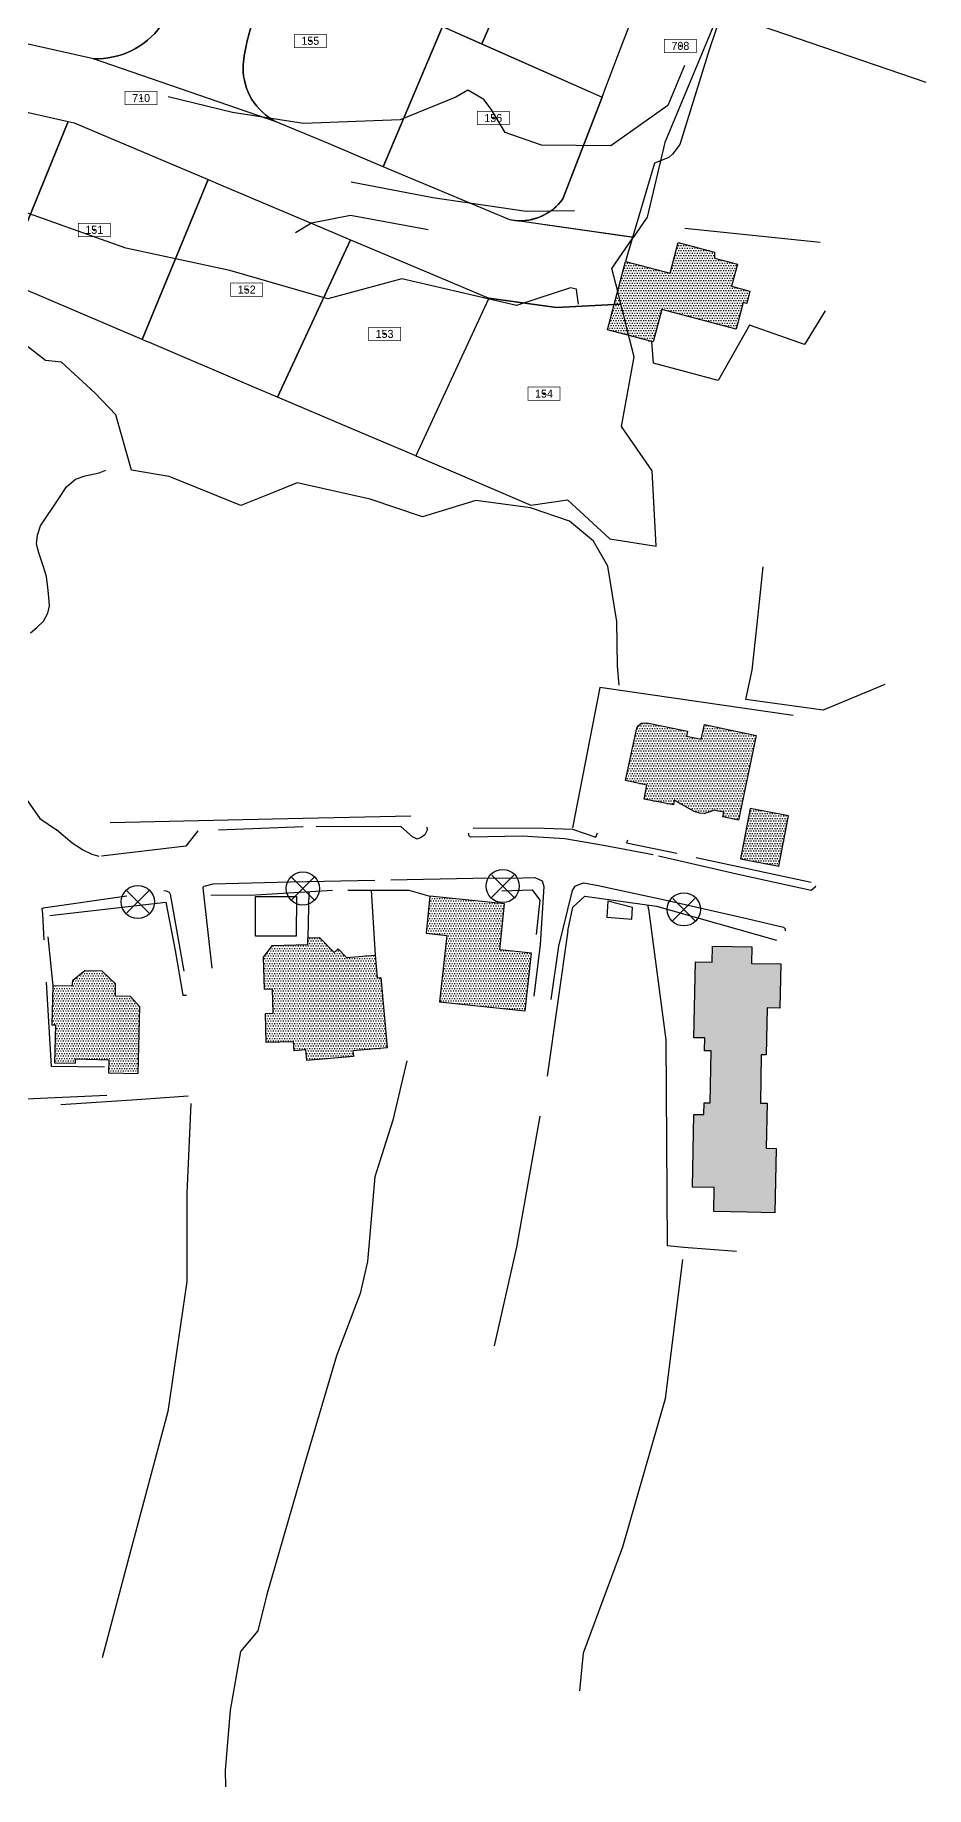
# Model space of a CAD drawing. Header units: metres. Extents: x 222509 to 223547, y 765290 to 766147.
# Drawn here: x 223267.8 to 223401.3, y 765365.9 to 765628.6 of the extents above; entities that cross this region are included whole.
import ezdxf
from ezdxf.enums import TextEntityAlignment as Align

# ---------------------------------------------------------------- set-up
doc = ezdxf.new("R2010")
doc.units = ezdxf.units.M
doc.linetypes.add('DASHED', pattern=[19.05, 12.7, -6.35])
for name, color, linetype, lineweight in [('M1510', 8, 'Continuous', 25), ('M2207', 8, 'Continuous', 25), ('M2401', 8, 'DASHED', 25), ('M2404', 8, 'DASHED', 25), ('M2405', 8, 'DASHED', 25), ('M2605', 8, 'Continuous', 25)]:
    doc.layers.add(name, color=color, linetype=linetype, lineweight=lineweight)
for name, color, linetype in [('M2200', 8, 'Continuous'), ('M2204', 253, 'Continuous'), ('M2299', 9, 'Continuous'), ('M2602', 8, 'Continuous'), ('M2606', 253, 'Continuous'), ('M4402', 8, 'Continuous'), ('pcell', 160, 'Continuous'), ('scellno', 160, 'Continuous')]:
    doc.layers.add(name, color=color, linetype=linetype)
doc.styles.add('HEBTXT', font='HEBTXT.SHX', dxfattribs={"width": 0.86})
doc.styles.add('MAVAT_HEBTXT', font='HEBTXT')
pattern_1 = [(0, (0, 0), (0.1875, 0.375), [0, -0.375])]

# ---------------------------------------------------------------- blocks, each defined once
blk = doc.blocks.new('Cellno')
at = {"color": 2}
for points in [[(-0.4, 0), (0.4, 0)], [(0, 0.4), (0, -0.4)]]:
    blk.add_lwpolyline(points, dxfattribs=at)
at = {"layer": 'scellno', "const_width": 0.25}
blk.add_lwpolyline([(6, 2.5), (-6, 2.5), (-6, -2.5), (6, -2.5)], close=True, dxfattribs=at)
at = {"layer": 'scellno', "style": 'HEBTXT'}
blk.add_attdef('CELLNO', text='', height=3, dxfattribs=at).set_placement((0, 0), align=Align.MIDDLE)
at = {"layer": 'scellno', "style": 'HEBTXT', "flags": 1}
for tag, p in [('CODE', (-0.29, -6)), ('AREA', (0.21, -8.97))]:
    blk.add_attdef(tag, text='', height=2.5, dxfattribs=at).set_placement(p, align=Align.CENTER)
blk = doc.blocks.new('G$C915B2375')
at = {"layer": 'pcell'}
for points in [[(223301.48, 765633.07, 0.074598), (223299.13, 765625.47, 0.049785), (223298.95, 765623.67, 0.281082), (223303.9, 765615.57), (223276.53, 765625.03, 0.248811), (223286.65, 765629.94)], [(223369.68, 765630.45), (223362.17, 765612.45), (223359.53, 765601.27), (223357.43, 765598.23), (223339.7, 765600.76, 0.265706), (223346.92, 765604.03), (223352.77, 765619.27), (223353.34, 765620.77), (223355.9, 765627.44), (223359.23, 765636.1)], [(223263.47, 765617.7), (223272.75, 765615.62), (223273.61, 765615.43), (223280.12, 765612.68), (223293.72, 765606.92), (223295.58, 765606.13), (223311.04, 765599.59), (223315.06, 765597.89), (223327.08, 765592.8), (223335.82, 765589.1), (223345.95, 765587.7), (223355.6, 765588.2), (223355.12, 765590.1), (223354.23, 765593.58), (223357.43, 765598.23), (223357.27, 765598.25), (223339.7, 765600.76, -0.023831), (223338.95, 765600.86), (223337.39, 765601.52), (223319.98, 765608.83), (223311.74, 765612.29), (223303.9, 765615.57), (223276.53, 765625.03), (223258.65, 765629.02)]]:
    blk.add_lwpolyline(points, format="xyb", dxfattribs=at)
for points in [[(223341.67, 765655.21), (223316.53, 765666.09), (223313.2, 765658.78), (223304.85, 765640.49), (223328.87, 765629.86), (223334.77, 765627.24), (223341.7, 765643.31), (223337.11, 765645.34)], [(223359.04, 765635.62), (223341.7, 765643.31), (223334.77, 765627.24), (223352.77, 765619.27), (223353.34, 765620.77), (223355.9, 765627.44)], [(223246.4, 765619.19), (223249.73, 765619.14), (223256.11, 765619.05), (223257.74, 765619.03), (223257.99, 765618.97), (223262.94, 765617.81), (223263.47, 765617.7), (223272.75, 765615.62), (223263.02, 765591.79), (223253.7, 765595.76), (223253.14, 765595.99), (223239.65, 765601.74)], [(223272.75, 765615.62), (223273.61, 765615.43), (223280.12, 765612.68), (223293.72, 765606.92), (223283.81, 765582.93), (223269.45, 765589.05), (223268.98, 765589.25), (223263.02, 765591.79)], [(223293.72, 765606.92), (223295.58, 765606.13), (223311.04, 765599.59), (223315.06, 765597.89), (223304.1, 765574.3), (223300.34, 765575.9), (223299.88, 765576.1), (223284.94, 765582.46), (223284.48, 765582.65), (223283.81, 765582.93)], [(223315.06, 765597.89), (223327.08, 765592.8), (223335.82, 765589.1), (223324.84, 765565.47), (223315.16, 765569.59), (223304.1, 765574.3)], [(223357.6, 765580.33), (223356.86, 765583.24), (223356.08, 765586.3), (223355.6, 765588.2), (223345.95, 765587.7), (223335.82, 765589.1), (223324.84, 765565.47), (223342.12, 765558.11), (223347.62, 765558.89), (223353.96, 765553.02), (223360.89, 765551.92), (223360.31, 765563.24), (223355.71, 765569.86)]]:
    blk.add_lwpolyline(points, close=True, dxfattribs=at)
for points in [[(223268.51, 765650.67), (223291.51, 765640.63), (223286.65, 765629.94, -0.248811), (223276.53, 765625.03), (223258.65, 765629.02)], [(223299.13, 765625.47, -0.074598), (223301.48, 765633.07), (223303.48, 765637.47), (223304.25, 765639.17), (223304.85, 765640.49), (223328.87, 765629.86), (223319.98, 765608.83), (223311.74, 765612.29), (223303.9, 765615.57, -0.281082), (223298.95, 765623.67, -0.049785)], [(223328.87, 765629.86), (223333.44, 765627.83), (223352.77, 765619.27), (223346.92, 765604.03, -0.291382), (223338.95, 765600.86), (223337.39, 765601.52), (223319.98, 765608.83)]]:
    blk.add_lwpolyline(points, format="xyb", close=True, dxfattribs=at)
at = {"layer": 'scellno', "xscale": 0.4, "yscale": 0.4, "zscale": 0.4}
for p, values in [((223309.04, 765627.7), {'CELLNO': '155'}), ((223364.52, 765626.95), {'CELLNO': '708'}), ((223283.67, 765619.13), {'CELLNO': '710'}), ((223336.46, 765616.13), {'CELLNO': '156'}), ((223276.64, 765599.36), {'CELLNO': '151'}), ((223299.5, 765590.41), {'CELLNO': '152'}), ((223320.17, 765583.77), {'CELLNO': '153'}), ((223344.07, 765574.8), {'CELLNO': '154'})]:
    blk.add_blockref('Cellno', p, dxfattribs=at).add_auto_attribs(values)
blk = doc.blocks.new('M4402')
for p, q in [((0.66, -0.66), (-0.66, 0.66)), ((0.66, 0.66), (-0.66, -0.66))]:
    blk.add_line(p, q)
blk.add_circle((0, 0), 0.996)
at = {"style": 'MAVAT_HEBTXT', "flags": 1}
for tag, p in [('MARK', (0, 2.3)), ('HEIGHT', (0, -2.3))]:
    blk.add_attdef(tag, text='', height=2, dxfattribs=at).set_placement(p, align=Align.MIDDLE)
at = {"style": 'MAVAT_HEBTXT'}
blk.add_attdef('NAME', text='', height=2, dxfattribs=at).set_placement((0, -4.87), align=Align.MIDDLE)
blk = doc.blocks.new('G$CEBE070F1')
at = {"layer": 'M2299'}
h = blk.add_hatch(dxfattribs=at)
h.set_pattern_fill('DOTS', color=256, scale=6, style=0)
h.set_pattern_definition(pattern_1)
h.paths.add_polyline_path([(223353.59, 765584.37), (223356.31, 765594.64), (223362.97, 765592.88), (223364.18, 765597.47), (223369.66, 765596.02), (223369.66, 765595.11), (223373.06, 765594.21), (223372.19, 765590.9), (223374.95, 765590.17), (223374.47, 765588.33), (223373.92, 765588.47), (223372.86, 765584.49), (223361.73, 765587.44), (223360.44, 765582.56)])
h = blk.add_hatch(dxfattribs=at)
h.set_pattern_fill('DOTS', color=256, scale=6, style=0)
h.set_pattern_definition(pattern_1)
h.paths.add_polyline_path([(223356.31, 765516.78), (223358, 765524.64), (223358.26, 765525.05), (223358.67, 765525.4), (223359.51, 765525.47), (223365.58, 765524.19), (223365.43, 765523.45), (223367.65, 765522.98), (223368.12, 765525.2), (223375.89, 765523.56), (223373.21, 765510.86), (223370.87, 765511.35), (223371.02, 765512.04), (223369.55, 765512.35), (223368.98, 765512.12), (223368.11, 765511.84), (223367.37, 765511.93), (223366.58, 765512.15), (223363.6, 765513.84), (223363.47, 765513.16), (223359.09, 765514.02), (223359.5, 765516.09)])
h = blk.add_hatch(dxfattribs=at)
h.set_pattern_fill('DOTS', color=256, scale=6, style=0)
h.set_pattern_definition(pattern_1)
h.paths.add_polyline_path([(223375, 765512.62), (223373.52, 765505.07), (223379.26, 765503.94), (223380.74, 765511.49)])
h = blk.add_hatch(dxfattribs=at)
h.set_pattern_fill('DOTS', color=256, scale=6, style=0)
h.set_pattern_definition(pattern_1)
h.paths.add_polyline_path([(223326.98, 765499.48), (223326.39, 765493.9), (223329.49, 765493.57), (223328.43, 765483.64), (223341.26, 765482.27), (223342.18, 765490.93), (223337.44, 765491.44), (223338.17, 765498.29)])
h = blk.add_hatch(dxfattribs=at)
h.set_pattern_fill('DOTS', color=256, scale=6, style=0)
h.set_pattern_definition(pattern_1)
h.paths.add_polyline_path([(223302.44, 765477.5), (223302.31, 765481.88), (223303.49, 765481.91), (223303.38, 765485.52), (223302.18, 765485.49), (223302.04, 765490.32), (223303.38, 765492.08), (223308.68, 765492.19), (223308.65, 765493.21), (223310.43, 765493.25), (223312.6, 765491), (223313.2, 765491.57), (223314.45, 765490.27), (223318.78, 765490.64), (223319.08, 765487.22), (223319.62, 765487.27), (223320.54, 765476.71), (223315.43, 765476.27), (223315.51, 765475.44), (223308.5, 765474.83), (223308.36, 765476.44), (223306.64, 765476.29), (223306.52, 765477.62)])
h = blk.add_hatch(dxfattribs=at)
h.set_pattern_fill('DOTS', color=256, scale=6, style=0)
h.set_pattern_definition(pattern_1)
h.paths.add_polyline_path([(223366.33, 765455.83), (223366.54, 765466.75), (223368.04, 765466.72), (223368.07, 765468.49), (223368.98, 765468.47), (223369.13, 765476.26), (223368.14, 765476.28), (223368.18, 765478.2), (223366.54, 765478.23), (223366.77, 765489.64), (223369.3, 765489.59), (223369.35, 765491.97), (223375.24, 765491.85), (223375.19, 765489.39), (223379.56, 765489.3), (223379.42, 765482.68), (223377.54, 765482.72), (223377.4, 765475.65), (223376.65, 765475.67), (223376.51, 765468.44), (223377.51, 765468.42), (223377.38, 765461.68), (223378.88, 765461.65), (223378.68, 765451.99), (223374.52, 765452.07), (223369.52, 765452.19), (223369.6, 765455.76)])
h = blk.add_hatch(dxfattribs=at)
h.set_pattern_fill('DOTS', color=256, scale=6, style=0)
h.set_pattern_definition(pattern_1)
h.paths.add_polyline_path([(223270.43, 765486.02), (223270.28, 765480.17), (223270.81, 765480.16), (223270.67, 765474.48), (223273.81, 765474.4), (223273.83, 765475.05), (223278.85, 765474.92), (223278.8, 765472.99), (223283.21, 765472.88), (223283.46, 765482.85), (223282.1, 765484.44), (223279.81, 765484.49), (223279.85, 765486.3), (223277.82, 765488.23), (223275.25, 765488.29), (223273.36, 765486.78), (223273.27, 765485.95)])
at = {"layer": 'M1510'}
for points in [[(223365.14, 765624.03, 548.34), (223362.64, 765618.02, 549.01), (223354.07, 765611.97, 549.05), (223343.71, 765612.05, 548.39), (223338.23, 765613.97, 548.06), (223336.14, 765617.48, 547.84), (223335.07, 765618.9, 547.84), (223333.62, 765619.74, 547.84), (223332.63, 765620.31, 547.84), (223330.85, 765619.24, 547.84), (223322.49, 765615.85, 548.13), (223308.04, 765615.33, 548.31), (223297.35, 765616.96, 547.91), (223287.74, 765619.3, 548.25)], [(223355.32, 765531.12, 567.71), (223355.1, 765533.98, 567.69), (223355.01, 765540.63, 566.48), (223353.65, 765548.96, 566.25), (223351.51, 765552.71, 565.74), (223347.9, 765555.7, 565.57), (223342.07, 765557.67, 565.48), (223333.86, 765558.8, 566.04), (223325.88, 765556.35, 566.21), (223317.99, 765558.97, 566.16), (223307.05, 765561.45, 566.42), (223303.36, 765559.96, 566.85), (223298.63, 765558.05, 569.44), (223287.86, 765562.36, 567.71), (223282.25, 765563.33, 567.67), (223279.87, 765571.65, 568.7), (223276.8, 765574.89, 566.25), (223271.74, 765579.53, 565.48), (223269.33, 765579.79, 563.77), (223259.63, 765587.29, 563.04), (223253.71, 765587.13, 562.95)], [(223267.07, 765538.96, 566.93), (223268.05, 765539.74, 567.13), (223269.02, 765540.7, 567.29), (223269.66, 765541.87, 567.46), (223269.91, 765543, 567.5), (223269.84, 765544.28, 567.47), (223269.68, 765545.73, 567.39), (223269.49, 765547.4, 567.4), (223269, 765549.01, 567.92), (223268.34, 765550.92, 568.19), (223267.96, 765552.26, 568.23), (223268.12, 765553.59, 567.89), (223268.56, 765554.99, 567.81), (223269.4, 765556.19, 568.04), (223270.43, 765557.75, 568.17), (223271.45, 765559.24, 568.24), (223272.49, 765560.84, 568.4), (223273.84, 765561.99, 568.45), (223275.29, 765562.46, 568.52), (223277.38, 765562.92, 568.53), (223278.37, 765563.32, 568.53)]]:
    blk.add_polyline3d(points, dxfattribs=at)
at = {"layer": 'M2200'}
for points in [[(223353.59, 765584.37, 555.93), (223356.31, 765594.64, 556.19), (223362.97, 765592.88, 559.64), (223364.18, 765597.47, 559.64), (223369.66, 765596.02, 559.73), (223369.66, 765595.11, 559.73), (223373.06, 765594.21, 559.73), (223372.19, 765590.9, 559.73), (223374.95, 765590.17, 559.73), (223374.47, 765588.33, 559.73), (223373.92, 765588.47, 559.73), (223372.86, 765584.49, 559.73), (223361.73, 765587.44, 556.5), (223360.44, 765582.56, 556.24)], [(223356.31, 765516.78, 576.36), (223358, 765524.64, 576.36), (223358.26, 765525.05, 576.36), (223358.67, 765525.4, 576.36), (223359.51, 765525.47, 576.36), (223365.58, 765524.19, 576.43), (223365.43, 765523.45, 576.43), (223367.65, 765522.98, 576.43), (223368.12, 765525.2, 576.43), (223375.89, 765523.56, 576.43), (223373.21, 765510.86, 576.43), (223370.87, 765511.35, 576.43), (223371.02, 765512.04, 576.43), (223369.55, 765512.35, 576.43), (223368.98, 765512.12, 576.43), (223368.11, 765511.84, 576.43), (223367.37, 765511.93, 576.43), (223366.58, 765512.15, 576.43), (223363.6, 765513.84, 576.43), (223363.47, 765513.16, 576.43), (223359.09, 765514.02, 576.43), (223359.5, 765516.09, 576.43)], [(223375, 765512.62, 574.35), (223373.52, 765505.07, 574.35), (223379.26, 765503.94, 574.35), (223380.74, 765511.49, 574.35)], [(223326.98, 765499.48, 566.37), (223326.39, 765493.9, 566.37), (223329.49, 765493.57, 566.37), (223328.43, 765483.64, 566.01), (223341.26, 765482.27, 566.31), (223342.18, 765490.93, 566.16), (223337.44, 765491.44, 566.16), (223338.17, 765498.29, 566.15)], [(223302.44, 765477.5, 568.92), (223302.31, 765481.88, 568.92), (223303.49, 765481.91, 568.92), (223303.38, 765485.52, 568.92), (223302.18, 765485.49, 568.92), (223302.04, 765490.32, 568.85), (223303.38, 765492.08, 568.85), (223308.68, 765492.19, 568.83), (223308.65, 765493.21, 568.83), (223310.43, 765493.25, 568.83), (223312.6, 765491, 568.83), (223313.2, 765491.57, 568.83), (223314.45, 765490.27, 568.83), (223318.78, 765490.64, 568.83), (223319.08, 765487.22, 567.51), (223319.62, 765487.27, 567.52), (223320.54, 765476.71, 567.02), (223315.43, 765476.27, 568.86), (223315.51, 765475.44, 568.86), (223308.5, 765474.83, 568.86), (223308.36, 765476.44, 568.86), (223306.64, 765476.29, 568.86), (223306.52, 765477.62, 568.86)], [(223366.33, 765455.83, 579.06), (223366.54, 765466.75, 579.06), (223368.04, 765466.72, 579.06), (223368.07, 765468.49, 579.06), (223368.98, 765468.47, 579.06), (223369.13, 765476.26, 579.06), (223368.14, 765476.28, 579.06), (223368.18, 765478.2, 579.06), (223366.54, 765478.23, 579.06), (223366.77, 765489.64, 579.06), (223369.3, 765489.59, 576.76), (223369.35, 765491.97, 576.76), (223375.24, 765491.85, 579.27), (223375.19, 765489.39, 579.27), (223379.56, 765489.3, 579.27), (223379.42, 765482.68, 579.27), (223377.54, 765482.72, 579.27), (223377.4, 765475.65, 579.27), (223376.65, 765475.67, 579.27), (223376.51, 765468.44, 579.27), (223377.51, 765468.42, 579.27), (223377.38, 765461.68, 579.27), (223378.88, 765461.65, 579.27), (223378.68, 765451.99, 572.14), (223374.52, 765452.07, 577.62), (223369.52, 765452.19, 577.1), (223369.6, 765455.76, 579.03)], [(223270.43, 765486.02, 565.68), (223270.28, 765480.17, 565.68), (223270.81, 765480.16, 565.68), (223270.67, 765474.48, 565.68), (223273.81, 765474.4, 566.73), (223273.83, 765475.05, 566.99), (223278.85, 765474.92, 568.85), (223278.8, 765472.99, 568.85), (223283.21, 765472.88, 568.85), (223283.46, 765482.85, 567.12), (223282.1, 765484.44, 567.12), (223279.81, 765484.49, 565.97), (223279.85, 765486.3, 565.97), (223277.82, 765488.23, 565.97), (223275.25, 765488.29, 565.97), (223273.36, 765486.78, 565.97), (223273.27, 765485.95, 565.55)]]:
    blk.add_polyline3d(points, close=True, dxfattribs=at)
at = {"layer": 'M2204'}
blk.add_polyline3d([(223326.98, 765499.48, 566.37), (223326.39, 765493.9, 566.37), (223329.49, 765493.57, 566.37), (223328.43, 765483.64, 566.01), (223341.26, 765482.27, 566.31), (223342.18, 765490.93, 566.16), (223337.44, 765491.44, 566.16), (223338.17, 765498.29, 566.15), (223326.98, 765499.48, 566.37)], close=True, dxfattribs=at)
at = {"layer": 'M2207'}
for points in [[(223300.82, 765493.47, 564.63), (223300.83, 765499.41, 564.66), (223306.95, 765499.4, 565), (223306.94, 765493.46, 565.07), (223300.82, 765493.47, 564.63)], [(223353.64, 765498.71, 570.25), (223353.47, 765496.29, 570.12), (223357.22, 765496.03, 570.32), (223357.34, 765497.77, 570.56), (223353.64, 765498.71, 570.25)]]:
    blk.add_polyline3d(points, close=True, dxfattribs=at)
at = {"layer": 'M2401'}
for points in [[(223224.77, 765547.32, 565.52), (223227, 765543.61, 564.74), (223227.13, 765543.4, 564.73), (223227.71, 765542.72, 564.73), (223228.33, 765542.34, 564.73), (223251.81, 765538.35, 564.9), (223255.35, 765537.21, 564.68), (223257.84, 765536.04, 564.41), (223259.75, 765534.48, 564.04), (223261.65, 765532.65, 563.83), (223262.89, 765530.55, 563.68), (223263.75, 765527.86, 563.52), (223263.9, 765521.49, 562.91), (223264.35, 765518.24, 562.58), (223265.26, 765515.73, 562.23), (223268.5, 765511.09, 561.39), (223270.99, 765509.4, 561.31)], [(223288.04, 765499.77, 562.44), (223290.09, 765488.24, 561.53)], [(223294.32, 765488.69, 561.61), (223293.03, 765500.27, 562.78)], [(223264.47, 765496.4, 559.92), (223266.4, 765469.08, 557.63), (223278.55, 765469.64, 558.35)], [(223278.17, 765473.81, 558.35), (223270.23, 765473.91, 557.95), (223268.91, 765496.77, 560.38)]]:
    blk.add_polyline3d(points, dxfattribs=at)
at = {"layer": 'M2404'}
for points in [[(223326.52, 765509.8, 566.14), (223326.56, 765509.37, 566.07), (223326.19, 765508.65, 566.06), (223325.67, 765508.28, 566.04), (223325.07, 765507.99, 565.99), (223324.37, 765508.34, 565.96), (223322.59, 765509.91, 565.73), (223307.96, 765509.85, 564.42), (223292.19, 765509.25, 563.06), (223290.36, 765506.95, 562.79), (223277.37, 765505.42, 561.65), (223276.32, 765505.73, 561.51), (223274.88, 765506.4, 561.42), (223273.33, 765507.42, 561.35), (223270.99, 765509.4, 561.31)], [(223384.8, 765501.03, 572.03), (223384.71, 765500.8, 571.93), (223384.12, 765500.33, 571.92), (223373.61, 765502.59, 571.06), (223360.45, 765505.65, 569.73), (223352.97, 765507.07, 568.85), (223347.21, 765508.04, 568.12), (223340.8, 765508.45, 567.43), (223333.04, 765508.32, 566.61), (223332.8, 765508.58, 566.58), (223332.78, 765508.92, 566.57)], [(223293.03, 765500.27, 562.78), (223292.99, 765500.8, 562.85), (223293.12, 765500.95, 562.91), (223294.49, 765501.33, 563.12), (223306, 765501.62, 564.16), (223321.12, 765501.91, 565.43), (223333.39, 765502.14, 566.62), (223340.9, 765502.23, 567.53), (223342.71, 765502.27, 567.68), (223343.78, 765501.76, 567.78), (223344.07, 765500.89, 567.75)], [(223348.35, 765500.29, 568.22), (223348.76, 765500.98, 568.38), (223349.29, 765501.2, 568.46), (223350.03, 765501.44, 568.56), (223352.19, 765501.05, 568.85), (223362.38, 765498.87, 570.07), (223374.48, 765496.09, 571.33), (223379.97, 765494.82, 571.81), (223380.23, 765494.54, 571.81), (223380.25, 765494.25, 571.81)], [(223268.91, 765496.77, 560.38), (223268.81, 765497.61, 560.48), (223268.97, 765497.73, 560.54), (223287.05, 765500.32, 562.41), (223287.44, 765500.26, 562.44), (223287.89, 765500.04, 562.44), (223288.04, 765499.77, 562.44)]]:
    blk.add_polyline3d(points, dxfattribs=at)
at = {"layer": 'M2405'}
for points in [[(223344.07, 765500.89, 567.75), (223343.51, 765492.2, 566.18), (223342.56, 765484.49, 565.75)], [(223345.16, 765483.98, 565.93), (223346.28, 765491.98, 566.26), (223348.35, 765500.29, 568.22)]]:
    blk.add_polyline3d(points, dxfattribs=at)
at = {"layer": 'M2602'}
for points in [[(223385.47, 765597.48, 553.43), (223365.17, 765599.57, 553.17)], [(223356.57, 765595.66, 552.88), (223356.31, 765594.64, 552.88)], [(223374.35, 765528.96, 566.67), (223375.27, 765533.36, 564.35), (223376.01, 765540.22, 563.98), (223376.94, 765548.85, 562.05)], [(223279.04, 765510.53, 563.96), (223303.35, 765511.06, 565.33), (223324.1, 765511.49, 567.24)], [(223333.46, 765509.73, 567.62), (223344.09, 765509.68, 568.74), (223348.34, 765509.52, 569.09), (223351.86, 765508.31, 570.36), (223352.07, 765508.95, 570.36)], [(223356.58, 765507.85, 570.9), (223356.44, 765507.44, 570.9), (223364, 765505.9, 571.36)], [(223366.9, 765505.25, 572.11), (223384.12, 765501.56, 573.11)], [(223300, 765499.59, 563.71), (223312.37, 765500.35, 565.75)], [(223308.8, 765500.13, 565.16), (223308.65, 765493.21, 568.83)], [(223314.64, 765500.38, 565.75), (223323.81, 765500.37, 566.34)], [(223318.18, 765500.37, 565.98), (223318.78, 765490.64, 568.83)], [(223323.81, 765500.37, 566.14), (223326.98, 765499.48, 566.14)], [(223337.75, 765500.26, 568.37), (223342.31, 765500.41, 568.59), (223343.44, 765498.84, 568.19), (223342.91, 765493.72, 567.34)], [(223347.66, 765494.24, 568.35), (223348.38, 765497.81, 568.83), (223350.22, 765499.48, 570.02), (223360.94, 765497.94, 571.06), (223378.95, 765492.86, 572.92)], [(223359.75, 765497.55, 570.06), (223359.71, 765498.12, 570.94)], [(223269.66, 765493.34, 561.01), (223270.43, 765486.02, 561.01)], [(223347.66, 765494.24, 567.6), (223344.57, 765472.45, 566.67)], [(223271.63, 765468.21, 558.7), (223283.04, 765468.99, 560.52), (223290.73, 765469.51, 560.87)], [(223365.06, 765446.81, 569.49), (223372.95, 765446.25, 570.03)]]:
    blk.add_polyline3d(points, dxfattribs=at)
at = {"layer": 'M2605'}
for points in [[(223382.92, 765653.94, 552.52), (223374.6, 765642.05, 551.32), (223370.79, 765631.96, 551.29), (223401.34, 765621.5, 552.42)], [(223370.6, 765631.5, 549.49), (223368.91, 765626.5, 549.53), (223364.45, 765612.15, 550.69), (223363.35, 765610.73, 550.94), (223362.77, 765610.23, 551.03), (223360.64, 765609.37, 551.96), (223356.57, 765595.66, 552.79)], [(223386.22, 765587.22, 554.76), (223383.15, 765582.17, 555.49), (223374.9, 765585.09, 555.58), (223370.19, 765576.76, 556.04), (223360.51, 765579.38, 556.09), (223360.24, 765582.61, 556.24)], [(223381.45, 765526.57, 568.87), (223352.42, 765530.73, 569.03), (223348.34, 765509.73, 568.96)], [(223395.18, 765531.22, 567.79), (223385.91, 765527.37, 568.69), (223374.35, 765528.96, 568.23)], [(223269.98, 765496.54, 560.62), (223287.37, 765498.58, 562.37), (223288.77, 765491.34, 561.76), (223289.92, 765484.62, 561.4), (223290.45, 765484.63, 561.4)], [(223294.14, 765499.65, 563.07), (223300, 765499.59, 563.71)], [(223359.75, 765497.54, 570.06), (223362.34, 765477.91, 570.79), (223362.55, 765447.1, 569.34), (223365.06, 765446.81, 569.35)]]:
    blk.add_polyline3d(points, dxfattribs=at)
at = {"layer": 'M2606'}
for points in [[(223349.25, 765588.21, 554.75), (223348.99, 765590.01, 554.76), (223348.93, 765590.45, 554.78), (223348.03, 765590.66, 554.82), (223342.99, 765589.02, 555.43), (223339.94, 765588.04, 556.01), (223322.78, 765592, 557.02), (223311.67, 765589.02, 557.29), (223296.95, 765593.29, 556.86), (223281.39, 765596.62, 556.9), (223260.44, 765604.05, 556.08), (223243.55, 765610.04, 555.63), (223239.87, 765609.57, 555.72), (223231.21, 765604.34, 557.61)], [(223348.66, 765602.21, 550.5), (223341.42, 765602.13, 550.55), (223327.39, 765604.16, 550.18), (223315.16, 765606.52, 549.62)], [(223326.73, 765599.39, 552.02), (223315.06, 765601.54, 552.16), (223309.22, 765600.35, 552.66), (223306.84, 765598.94, 552.82)], [(223323.52, 765474.75, 564.4), (223321.41, 765465.86, 563.73), (223318.69, 765457.38, 563.22), (223317.62, 765444.71, 562.39), (223316.51, 765439.9, 562.27), (223312.96, 765430.55, 561.99), (223308.17, 765414.3, 562.15), (223302.53, 765394.74, 562.29), (223301.18, 765389.32, 562.53), (223298.59, 765386.21, 562.67), (223297.02, 765377.39, 563.55), (223296.26, 765368.35, 564.41), (223296.34, 765365.9, 564.62)], [(223291.12, 765468.38, 561.02), (223290.5, 765454.94, 560.69), (223290.53, 765441.68, 560.34), (223287.67, 765422.2, 559.28), (223281.88, 765400.51, 559.41), (223277.81, 765385.25, 560.1)], [(223343.44, 765466.47, 566.22), (223339.93, 765446.85, 565.33), (223336.59, 765432.04, 565.06)], [(223364.85, 765445, 568.89), (223362.25, 765424.09, 568.42), (223355.84, 765401.87, 567.83), (223349.97, 765385.94, 568.34), (223349.38, 765380.3, 568.85)]]:
    blk.add_polyline3d(points, dxfattribs=at)
at = {"layer": 'M4402', "xscale": 2.5, "yscale": 2.5, "zscale": 2.5}
for p in [(223337.88, 765500.98, 567.07), (223283.17, 765498.59, 562.02), (223307.91, 765500.61, 564.38), (223365.04, 765497.48, 570.35)]:
    blk.add_blockref('M4402', p, dxfattribs=at)

msp = doc.modelspace()

# ---------------------------------------------------------------- block references
for name in ['G$CEBE070F1', 'G$C915B2375']:
    msp.add_blockref(name, (0, 0))

doc.saveas('drawing.dxf')
